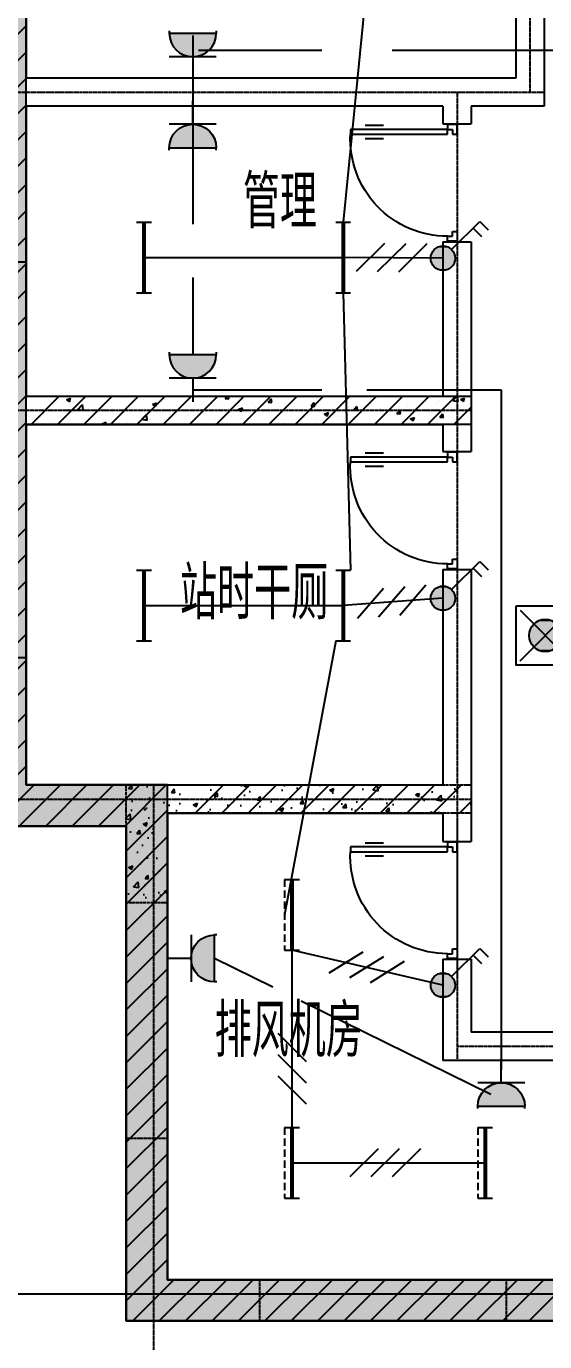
# Model space of a CAD drawing. Extents: x -170759 to 304867, y -311201 to 112352.
# Drawn here: x -96796 to -92392, y -131043 to -119878 of the extents above; entities that cross this region are included whole.
import ezdxf
from ezdxf.enums import TextEntityAlignment as Align

# ---------------------------------------------------------------- set-up
doc = ezdxf.new("R2010")
doc.units = 0
for name, pattern in [('ACAD_ISO04W100', [30.5, 24, -3, 0.5, -3]), ('DASHED', [0.75, 0.5, -0.25]), ('DOTE', [2.42, 2, -0.2, 0.02, -0.2])]:
    doc.linetypes.add(name, pattern=pattern)
doc.layers.get('0').update_dxf_attribs({"linetype": 'CONTINUOUS'})
doc.layers.get('DEFPOINTS').update_dxf_attribs({"linetype": 'CONTINUOUS'})
for name, color, linetype in [('AXIS', 3, 'CONTINUOUS'), ('DOTE', 251, 'CONTINUOUS'), ('EQUIP', 3, 'CONTINUOUS'), ('PUB_DIM', 3, 'CONTINUOUS'), ('TC', 253, 'CONTINUOUS'), ('TXT', 3, 'CONTINUOUS'), ('WALL', 7, 'CONTINUOUS'), ('WINDOW', 151, 'CONTINUOUS'), ('WIRE', 1, 'CONTINUOUS'), ('ZXX', 2, 'ACAD_ISO04W100')]:
    doc.layers.add(name, color=color, linetype=linetype)
doc.styles.add('DIM_FONT', font='SIMPLEX.shx', dxfattribs={"width": 0.8})
doc.styles.add('HZTXT', font='txt.shx', dxfattribs={"width": 0.8, "bigfont": 'hztxt.shx'})
doc.dimstyles.new('NORMAL', dxfattribs={"dimtxt": 300, "dimasz": 1, "dimexe": 250, "dimexo": 300, "dimgap": 150, "dimtad": 1, "dimdec": 0, "dimzin": 0, "dimdsep": 46, "dimtxsty": 'DIM_FONT', "dimblk": '_DIMX', "dimblk1": '_DIMX', "dimblk2": '_DIMX', "dimsah": 1, "dimcen": 2.5, "dimclrt": 7, "dimadec": 0, "dimazin": 0, "dimtfac": 1, "dimtdec": 0, "dimtix": 1, "dimtmove": 2, "dimatfit": 3, "dimldrblk": '_DIMX', "dimfxl": 0, "dimtolj": 1, "dimtzin": 0, "dimarcsym": 0})
pattern_1 = [(50, (-108706.48, -140644.84), (364.3693, -31.8782), [38.1, -419.1]), (355, (-108706.48, -140644.84), (-70.4857, 382.1133), [30.48, -335.28]), (100.451, (-108676.1, -140647.5), (293.885, 350.2334), [32.38, -356.18]), (46.1842, (-108706.5, -140543.24), (542.158, -84.0847), [57.15, -628.65]), (96.6356, (-108661.3, -140550.25), (474.8085, 494.851), [48.57, -534.27]), (351.184, (-108706.5, -140543.24), (474.809, 494.85), [45.72, -502.92]), (21, (-108655.68, -140568.64), (303.2298, -204.531), [38.1, -419.1]), (326, (-108655.68, -140568.64), (123.604, 368.376), [30.48, -335.28]), (71.4514, (-108630.4, -140585.7), (426.833, 163.8457), [32.38, -356.18]), (37.5, (-108706.48, -140644.84), (6.1772, 169.11008), [0, -331.216, 0, -340.36, 0, -336.55]), (7.5, (-108706.48, -140644.84), (133.6393, 200.36115), [0, -194.056, 0, -323.596, 0, -128.27]), (327.5, (-108819.76, -140644.84), (271.1812, -11.4575), [0, -127, 0, -396.24, 0, -525.78]), (317.5, (-108870.56, -140644.84), (296.2584, 50.853), [0, -165.1, 0, -263.144, 0, -373.38])]

# ---------------------------------------------------------------- blocks, each defined once
blk = doc.blocks.new('_DIMX')
blk.add_line((-150, 0), (150, 0))
at = {"const_width": 50}
blk.add_lwpolyline([(-70, -70), (70, 70)], dxfattribs=at)
blk = doc.blocks.new('*D694')
at = {"layer": 'AXIS', "color": 0, "lineweight": -2}
for p, q in [((-96916, -126967), (-96916, -132422)), ((-97146, -130937), (-97146, -132422)), ((-97147, -132172), (-97148, -132172)), ((-96916, -132172), (-97146, -132172)), ((-96915, -132172), (-96914, -132172))]:
    blk.add_line(p, q, dxfattribs=at)
at = {"layer": 'DEFPOINTS', "color": 0}
for p in [(-96916, -126667, 0), (-97146, -130637, 0), (-97146, -132172)]:
    blk.add_point(p, dxfattribs=at)
at = {"layer": 'AXIS', "color": 0, "lineweight": -2}
blk.add_blockref('_DIMX', (-97146, -132172), dxfattribs=at)
at = {"layer": 'AXIS', "color": 0, "lineweight": -2, "rotation": 180}
blk.add_blockref('_DIMX', (-96916, -132172), dxfattribs=at)
at = {"layer": 'AXIS', "color": 7, "insert": (-97031, -131872), "char_height": 300, "attachment_point": 5, "style": 'DIM_FONT'}
blk.add_mtext('\\A1;230', dxfattribs=at)
blk = doc.blocks.new('_LINKPT1')
blk.add_line((0, 0), (0, 0))
blk = doc.blocks.new('_Y1QMM')
at = {"linetype": 'DASHED', "ltscale": 0.5}
blk.add_line((-1.2, 0.25), (1.2, 0.25), dxfattribs=at)
for p, q in [((-1.2, 0.25), (-1.2, -0.25)), ((-1.2, 0), (1.2, 0)), ((1.2, 0.25), (1.2, -0.25))]:
    blk.add_line(p, q)
at = {"const_width": 0.14}
blk.add_lwpolyline([(-1.2, 0), (1.2, 0)], dxfattribs=at)
at = {"xscale": 0.002, "yscale": 0.002, "zscale": 0.002}
for p in [(-1.2, 0), (0, 0), (1.2, 0)]:
    blk.add_blockref('_LINKPT1', p, dxfattribs=at)
at = {"style": 'DIM_FONT', "width": 0.8, "flags": 9}
blk.add_attdef('A', (0, 0), '', height=0.00002, dxfattribs=at)
blk = doc.blocks.new('_WIE3')
for p, q in [((-0.2, 0.4), (-1, -0.4)), ((0.4, 0.4), (-0.4, -0.4)), ((1, 0.4), (0.2, -0.4))]:
    blk.add_line(p, q)
at = {"width": 0.8}
blk.add_attdef('N', text='', height=1, dxfattribs=at).set_placement((-0.017, 1.056), align=Align.MIDDLE)
blk = doc.blocks.new('M_A23MCU')
for p, q in [((-0.454, 0.081), (-0.454, 0.905)), ((-0.454, 0.905), (-0.413, 0.905)), ((-0.413, 0.905), (-0.413, 0.081)), ((-0.489, 0.782), (-0.489, 0.624)), ((-0.378, 0.782), (-0.378, 0.624)), ((-0.495, -0.002), (-0.495, 0.081)), ((-0.495, 0.081), (-0.454, 0.081)), ((-0.413, 0.081), (-0.454, 0.081)), ((-0.454, 0.081), (-0.454, 0.039)), ((-0.454, 0.039), (-0.413, 0.039)), ((-0.413, 0.039), (-0.413, -0.002)), ((0.412, 0.039), (0.412, -0.002)), ((0.453, 0.039), (0.412, 0.039)), ((0.453, 0.081), (0.453, 0.039)), ((0.494, 0.081), (0.453, 0.081)), ((0.494, -0.002), (0.494, 0.081)), ((-0.413, -0.002), (-0.495, -0.002)), ((-0.495, -0.002), (-0.495, -0.002)), ((0.412, -0.002), (0.494, -0.002)), ((0.494, -0.002), (0.494, -0.002))]:
    blk.add_line(p, q)
blk.add_arc((-0.372, 0.082), 0.825, 359.9283, 92.866)
blk = doc.blocks.new('M_X23')
for p, q in [((-0.5, 1.05), (-0.5, 1)), ((-0.5, 1), (0.5, 1)), ((0.5, 1.05), (0.5, 1)), ((0.5, 0.5), (-0.5, 0.5)), ((0, 0.5), (0, 0))]:
    blk.add_line(p, q)
blk.add_arc((0, 1), 0.5, 180, 0)
for points in [[(0.433, 0.75), (-0.433, 0.75), (0.5, 1), (-0.5, 1)], [(0.25, 0.567), (-0.25, 0.567), (0.433, 0.75), (-0.433, 0.75)], [(0, 0.5), (0, 0.5), (0.25, 0.567), (-0.25, 0.567)]]:
    blk.add_solid(points)
blk.add_blockref('_LINKPT1', (0.001, 0))
at = {"width": 0.8, "flags": 9}
blk.add_attdef('A', (0, 0), '', height=0.00002, dxfattribs=at)
blk = doc.blocks.new('M_X6')
for p, q in [((0.147, 0.356), (0.625, 0.833)), ((0.512, 0.72), (0.653, 0.579)), ((0.625, 0.833), (0.766, 0.692))]:
    blk.add_line(p, q)
blk.add_circle((0, 0.208), 0.208)
for points in [[(-0.18, 0.313), (0.18, 0.313), (-0.208, 0.208), (0.208, 0.208)], [(-0.104, 0.389), (0.104, 0.389), (-0.18, 0.313), (0.18, 0.313)], [(0, 0.417), (0, 0.417), (-0.104, 0.389), (0.104, 0.389)], [(-0.18, 0.104), (0.18, 0.104), (-0.208, 0.208), (0.208, 0.208)], [(-0.104, 0.028), (0.104, 0.028), (-0.18, 0.104), (0.18, 0.104)], [(0, 0), (0, 0), (-0.104, 0.028), (0.104, 0.028)]]:
    blk.add_solid(points)
for p in [(0, 0.417), (-0.208, 0.208), (0.208, 0.208), (0, 0)]:
    blk.add_blockref('_LINKPT1', p)
at = {"width": 0.8, "flags": 9}
blk.add_attdef('A', (0, 0), '', height=0.00002, dxfattribs=at)
blk = doc.blocks.new('M_Y4YTM')
for p, q in [((-1.2, 0.25), (-1.2, -0.25)), ((-1.2, 0), (1.2, 0)), ((1.2, 0.25), (1.2, -0.25))]:
    blk.add_line(p, q)
at = {"const_width": 0.14}
blk.add_lwpolyline([(-1.2, 0), (1.2, 0)], dxfattribs=at)
at = {"xscale": 0.002, "yscale": 0.002, "zscale": 0.002}
for p in [(-1.2, 0), (0, 0), (1.2, 0)]:
    blk.add_blockref('_LINKPT1', p, dxfattribs=at)
at = {"width": 0.8, "flags": 9}
blk.add_attdef('A', (0, 0), '', height=0.00002, dxfattribs=at)
blk = doc.blocks.new('M_Y9')
for p, q in [((-0.429, 0.429), (0.429, -0.429)), ((-0.429, -0.429), (0.429, 0.429))]:
    blk.add_line(p, q)
blk.add_lwpolyline([(-0.5, 0.5), (-0.5, -0.5), (0.5, -0.5), (0.5, 0.5)], close=True)
blk.add_circle((0, 0), 0.275)
for points in [[(-0.137, 0.238), (0.137, 0.238), (-0.238, 0.137), (0.238, 0.137)], [(0, 0.275), (0, 0.275), (-0.137, 0.238), (0.137, 0.238)], [(-0.238, 0.137), (0.238, 0.137), (-0.275, 0), (0.275, 0)], [(-0.238, -0.137), (0.238, -0.137), (-0.275, 0), (0.275, 0)], [(-0.137, -0.238), (0.137, -0.238), (-0.238, -0.137), (0.238, -0.137)], [(0, -0.275), (0, -0.275), (-0.137, -0.238), (0.137, -0.238)]]:
    blk.add_solid(points)
for p in [(0, 0.5), (-0.5, 0), (0.5, 0), (0, -0.5)]:
    blk.add_blockref('_LINKPT1', p)
at = {"width": 0.8, "flags": 9}
blk.add_attdef('A', (0, 0), '', height=0.00002, dxfattribs=at)

msp = doc.modelspace()

# ---------------------------------------------------------------- hatches: boundary and pattern name
at = {"layer": 'WIRE'}
h = msp.add_hatch(dxfattribs=at)
h.set_pattern_fill('AR-CONC', scale=2, style=0)
h.set_pattern_definition(pattern_1)
h.paths.add_polyline_path([(-94396.48801, -116637.31182), (-94396.48801, -116117.31182), (-97146.48801, -116117.31182), (-97146.48801, -126667.31182), (-95946.48801, -126667.31182), (-95946.48801, -130867.31182), (-66086.48801, -130867.31182), (-66086.48801, -126667.31182), (-64886.48801, -126667.31182), (-64886.48801, -124517.31182), (-64936.48801, -124517.31182), (-64936.48801, -116117.31182), (-65516.48801, -116117.31182), (-65516.48801, -116357.31182), (-65236.48801, -116357.31182), (-65236.48801, -126317.31182), (-69016.48801, -126317.31182), (-69016.48801, -126557.31182), (-66436.48801, -126557.31182), (-66436.48801, -130517.31182), (-70096.48801, -130517.31182), (-95596.48801, -130517.31182), (-95596.48801, -126317.31182), (-96796.48801, -126317.31182), (-96796.48585, -116357.31162), (-95846.48801, -116357.31182), (-95846.48801, -116637.31182), (-95596.48801, -116637.31182), (-95596.48801, -116357.31182), (-94636.48801, -116357.31182), (-94636.48801, -116637.31182)])
h = msp.add_hatch(dxfattribs=at)
h.set_pattern_fill('ANSI31', scale=50, style=0)
h.set_pattern_definition([(45, (-108706.48, -141436.6), (-112.2532, 112.2532), [])])
h.paths.add_polyline_path([(-94396.48801, -116637.31182), (-94396.48801, -116117.31182), (-97146.48801, -116117.31182), (-97146.48801, -126667.31182), (-95946.48801, -126667.31182), (-95946.48801, -130867.31182), (-66086.48801, -130867.31182), (-66086.48801, -126667.31182), (-64886.48801, -126667.31182), (-64886.48801, -124517.31182), (-64936.48801, -124517.31182), (-64936.48801, -116117.31182), (-65516.48801, -116117.31182), (-65516.48801, -116357.31182), (-65236.48801, -116357.31182), (-65236.48801, -126317.31182), (-69016.48801, -126317.31182), (-69016.48801, -126557.31182), (-66436.48801, -126557.31182), (-66436.48801, -130517.31182), (-70096.48801, -130517.31182), (-95596.48801, -130517.31182), (-95596.48801, -126317.31182), (-96796.48801, -126317.31182), (-96796.48585, -116357.31162), (-95846.48801, -116357.31182), (-95846.48801, -116637.31182), (-95596.48801, -116637.31182), (-95596.48801, -116357.31182), (-94636.48801, -116357.31182), (-94636.48801, -116637.31182)])
h = msp.add_hatch(dxfattribs=at)
h.set_pattern_fill('AR-CONC', scale=2, style=0)
h.set_pattern_definition(pattern_1)
h.paths.add_polyline_path([(-95596.48801, -127317.31182), (-95946.48801, -127317.31182), (-95946.48801, -126317.31182), (-93016.48801, -126317.31182), (-93016.48801, -126557.31182), (-95596.48801, -126557.31182)])

# ---------------------------------------------------------------- linework, layer by layer
at = {"layer": 'DOTE', "color": 251, "linetype": 'DOTE', "ltscale": 0.5}
for p, q in [((-92516.48801, -120437.31182, 0), (-92516.48801, -114299.59487, 0)), ((-96916.48801, -120437.31182, 0), (-92396.48801, -120437.31182, 0)), ((-93136.48801, -120437.31182, 0), (-93136.48801, -128657.31182, 0)), ((-101242.53352, -123137.31182, 0), (-93016.48801, -123137.31182, 0)), ((-95716.48801, -126317.31182, 0), (-95716.48801, -133298.01885, 0)), ((-101242.53352, -126437.31182, 0), (-93016.48801, -126437.31182, 0)), ((-87822.70524, -128537.31182), (-93136.48801, -128537.31182, 0)), ((-101236.11122, -130637.31182, 0), (-81016.48801, -130637.31182, 0)), ((-96916.48801, -130637.31182, 0), (-65116.48801, -130637.31182, 0))]:
    msp.add_line(p, q, dxfattribs=at)
at = {"layer": 'WALL'}
for p, q in [((-92396.48801, -116957.31182, 0), (-92396.48801, -120557.31182, 0)), ((-96796.48801, -117857.31182, 0), (-96796.48801, -120317.31182, 0)), ((-92636.48801, -117857.31182, 0), (-92636.48801, -120317.31182, 0)), ((-92636.48801, -120317.31182, 0), (-96796.48801, -120317.31182, 0)), ((-93256.48801, -120557.31182, 0), (-96796.48801, -120557.31182, 0)), ((-96796.48801, -120557.31182, 0), (-96796.48801, -123017.31182, 0)), ((-93256.48801, -120557.31182, 0), (-93256.48801, -120707.31182, 0)), ((-93016.48801, -120557.31182, 0), (-93016.48801, -120707.31182, 0)), ((-92396.48801, -120557.31182, 0), (-93016.48801, -120557.31182, 0)), ((-93256.48801, -120707.31182, 0), (-93016.48801, -120707.31182, 0)), ((-93256.48801, -121707.31182, 0), (-93256.48801, -123017.31182, 0)), ((-93256.48801, -121707.31182, 0), (-93016.48801, -121707.31182, 0)), ((-93016.48801, -121707.31182, 0), (-93016.48801, -123488.37644, 0)), ((-96796.48801, -123257.31182, 0), (-93256.48801, -123257.31182, 0)), ((-96796.48801, -123257.31182, 0), (-96796.48801, -126317.31182, 0)), ((-93256.48801, -123257.31182, 0), (-93256.48801, -123488.37644, 0)), ((-93256.48801, -123488.37644, 0), (-93016.48801, -123488.37644, 0)), ((-93256.48801, -124488.37644, 0), (-93256.48801, -126317.31182, 0)), ((-93256.48801, -124488.37644, 0), (-93016.48801, -124488.37644, 0)), ((-93016.48801, -124488.37644, 0), (-93016.48801, -126797.31182, 0)), ((-96796.48801, -126317.31182, 0), (-95596.48801, -126317.31182, 0)), ((-95596.48801, -126317.31182, 0), (-93256.48801, -126317.31182, 0)), ((-95596.48801, -126557.31182, 0), (-95596.48801, -130517.31182, 0)), ((-95596.48801, -126557.31182, 0), (-93256.48801, -126557.31182, 0)), ((-93256.48801, -126557.31182, 0), (-93256.48801, -126797.31182, 0)), ((-95946.48801, -126667.31182, 0), (-97146.48801, -126667.31182, 0)), ((-95946.48801, -130867.31182, 0), (-95946.48801, -126667.31182, 0)), ((-93256.48801, -126797.31182, 0), (-93016.48801, -126797.31182, 0)), ((-93256.48801, -127797.31182, 0), (-93016.48801, -127797.31182, 0)), ((-93256.48801, -127797.31182, 0), (-93256.48801, -128657.31182, 0)), ((-93016.48801, -127797.31182, 0), (-93016.48801, -128417.31182, 0)), ((-91936.48801, -128417.31182, 0), (-93016.48801, -128417.31182, 0)), ((-91936.48801, -128657.31182, 0), (-93256.48801, -128657.31182, 0)), ((-95596.48801, -130517.31182, 0), (-91936.48801, -130517.31182, 0)), ((-66086.48801, -130867.31182, 0), (-95946.48801, -130867.31182, 0)), ((-95946.48801, -130867.31182, 0), (-66086.48801, -130867.31182, 0))]:
    msp.add_line(p, q, dxfattribs=at)
at = {"layer": 'WIRE'}
for p, q in [((-93884.16109, -119295.28574), (-94103.11244, -121539.71258)), ((-95382.13543, -119956.19998), (-95382.13543, -121557.49079)), ((-95332.13543, -120081.6626), (-94286.49773, -120081.6626)), ((-93688.1321, -120081.6626), (-92231.23953, -120081.6626)), ((-95796.45372, -121839.71258), (-94103.11244, -121839.71258)), ((-93256.48801, -121846.93416, 0), (-94103.11244, -121839.71258)), ((-95382.13543, -122009.01334), (-95382.13543, -122665.09523)), ((-94103.11244, -122139.71258), (-94040.61244, -124493.54052)), ((-95382.13543, -122965.09523), (-94285.85964, -122965.09523)), ((-93902.02539, -122965.09523), (-92761.6049, -122965.09523)), ((-92761.6049, -122965.09523), (-92761.6049, -128736.00846)), ((-95796.45372, -124793.54052), (-94103.11244, -124793.54052)), ((-93256.48801, -124733.19139, 0), (-94103.11244, -124793.54052)), ((-94165.61244, -125093.54052), (-94601.61772, -127419.16517)), ((-93256.48801, -128017.5542, 0), (-94539.11772, -127719.16517, 0)), ((-94539.11772, -127719.16517), (-94539.11772, -129225.13522)), ((-94701.15592, -128034.1441, 0), (-95196.48801, -127790.27601, 0)), ((-92850.11063, -128945.47385, 0), (-94461.67928, -128152.04623, 0)), ((-94539.11772, -129525.13522), (-92896.97775, -129525.13522))]:
    msp.add_line(p, q, dxfattribs=at)
at = {"layer": 'WIRE', "color": 7}
for p, q in [((-96796.48801, -123017.31182, 0), (-93256.48801, -123017.31182, 0)), ((-96755.88943, -123257.31182, 0), (-96515.88943, -123017.31182, 0)), ((-96531.38303, -123257.31182, 0), (-96291.38303, -123017.31182, 0)), ((-96455.389, -123048.1872), (-96419.81959, -123034.53339)), ((-96430.07191, -123065.27075), (-96419.77154, -123034.57276)), ((-96306.87662, -123257.31182, 0), (-96066.87662, -123017.31182, 0)), ((-96226.36387, -123020.3868), (-96226.36387, -123020.3868)), ((-96095.51194, -123019.55564), (-96095.51194, -123019.55564)), ((-96082.37022, -123257.31182, 0), (-95842.37022, -123017.31182, 0)), ((-95955.18268, -123031.84429), (-95955.18268, -123031.84429)), ((-95857.86382, -123257.31182, 0), (-95617.86382, -123017.31182, 0)), ((-95633.35741, -123257.31182, 0), (-95393.35741, -123017.31182, 0)), ((-95606.66877, -123019.47191), (-95606.66877, -123019.47191)), ((-95408.85101, -123257.31182, 0), (-95168.85101, -123017.31182, 0)), ((-95381.27073, -123029.38962), (-95381.27073, -123029.38962)), ((-95184.34461, -123257.31182, 0), (-94944.34461, -123017.31182, 0)), ((-95105.46122, -123037.43032), (-95088.5798, -123017.31182)), ((-95105.45644, -123037.44648), (-95075.09243, -123040.10299)), ((-95074.96683, -123040.18681), (-95079.18622, -123017.31182)), ((-94959.8382, -123257.31182, 0), (-94719.8382, -123017.31182, 0)), ((-94741.09188, -123069.30849), (-94716.60167, -123040.12219)), ((-94735.3318, -123257.31182, 0), (-94495.3318, -123017.31182, 0)), ((-94710.59915, -123072.06738), (-94716.47271, -123040.22455)), ((-94510.8254, -123257.31182, 0), (-94270.8254, -123017.31182, 0)), ((-94329.99044, -123038.56831), (-94329.99044, -123038.56831)), ((-94286.319, -123257.31182, 0), (-94046.319, -123017.31182, 0)), ((-94061.81259, -123257.31182, 0), (-93821.81259, -123017.31182, 0)), ((-93837.30619, -123257.31182, 0), (-93597.30619, -123017.31182, 0)), ((-93822.21928, -123017.31182), (-93813.07066, -123023.48264)), ((-93813.05426, -123023.47853), (-93810.9851, -123017.31182)), ((-93612.79979, -123257.31182, 0), (-93372.79979, -123017.31182, 0)), ((-93388.29338, -123257.31182, 0), (-93148.29338, -123017.31182, 0)), ((-93172.50474, -123055.24277), (-93136.11019, -123017.31182)), ((-93127.31808, -123062.28981), (-93132.55053, -123017.31182)), ((-93108.30511, -123047.08222), (-93072.7357, -123033.4284)), ((-93082.99271, -123064.16302), (-93072.69234, -123033.46503)), ((-93037.47916, -123033.01037), (-93037.47916, -123033.01037)), ((-96566.63327, -123145.85364), (-96566.63327, -123145.85364)), ((-96455.35743, -123048.2294), (-96430.08836, -123065.2736)), ((-96439.46064, -123129.11104), (-96439.46064, -123129.11104)), ((-96406.7929, -123152.82362), (-96406.7929, -123152.82362)), ((-96391.7703, -123070.40862), (-96391.7703, -123070.40862)), ((-96358.10342, -123129.67174), (-96318.53606, -123088.43405)), ((-96358.07188, -123129.73392), (-96312.89204, -123136.74105)), ((-96312.91737, -123136.71825), (-96318.52985, -123088.47361)), ((-96247.06481, -123103.78165), (-96247.06481, -123103.78165)), ((-96150.19879, -123120.30218), (-96150.19879, -123120.30218)), ((-95973.78745, -123131.09558), (-95973.78745, -123131.09558)), ((-95926.23722, -123061.5439), (-95926.23722, -123061.5439)), ((-95886.35025, -123082.21421), (-95886.35025, -123082.21421)), ((-95799.06459, -123044.8013), (-95799.06459, -123044.8013)), ((-95725.32627, -123088.87242), (-95689.75686, -123075.2186)), ((-95725.29581, -123088.91426), (-95700.02674, -123105.95846)), ((-95700.01035, -123105.95525), (-95689.70999, -123075.25726)), ((-95684.00149, -123043.30178), (-95684.00149, -123043.30178)), ((-95677.52909, -123080.2426), (-95677.52909, -123080.2426)), ((-95625.52439, -123046.44563), (-95625.52439, -123046.44563)), ((-95412.8203, -123054.75927), (-95412.8203, -123054.75927)), ((-95141.63911, -123066.21676), (-95141.63911, -123066.21676)), ((-95111.25895, -123144.9463), (-95111.25895, -123144.9463)), ((-95099.91204, -123135.52332), (-95099.91204, -123135.52332)), ((-94995.26354, -123129.55763), (-94959.69413, -123115.90381)), ((-94995.23418, -123129.59912), (-94969.96512, -123146.64332)), ((-94969.9488, -123146.63975), (-94959.64843, -123115.94175)), ((-94870.45792, -123077.67424), (-94870.45792, -123077.67424)), ((-94850.43309, -123109.17772), (-94850.43309, -123109.17772)), ((-94779.08445, -123093.28557), (-94779.08445, -123093.28557)), ((-94741.08827, -123069.32456), (-94710.72425, -123071.98107)), ((-94651.91182, -123076.54297), (-94651.91182, -123076.54297)), ((-94599.27673, -123089.13173), (-94599.27673, -123089.13173)), ((-94594.74389, -123105.46116), (-94594.74389, -123105.46116)), ((-94593.83897, -123076.65627), (-94593.83897, -123076.65627)), ((-94459.516, -123051.21358), (-94459.516, -123051.21358)), ((-94376.72254, -123101.18666), (-94352.23234, -123072.00036)), ((-94376.72009, -123101.20265), (-94346.35608, -123103.85916)), ((-94346.23147, -123103.94795), (-94352.10503, -123072.10512)), ((-94328.09553, -123100.58922), (-94328.09553, -123100.58922)), ((-94298.48553, -123054.60818), (-94298.48553, -123054.60818)), ((-94056.91434, -123112.04671), (-94056.91434, -123112.04671)), ((-94012.35321, -123133.06483), (-93987.863, -123103.87854)), ((-94012.35192, -123133.08073), (-93981.98791, -123135.73724)), ((-93981.8638, -123135.82852), (-93987.73735, -123103.98569)), ((-93818.74767, -123139.38836), (-93818.74767, -123139.38836)), ((-93785.73315, -123123.5042), (-93785.73315, -123123.5042)), ((-93647.98387, -123164.943), (-93623.49366, -123135.75671)), ((-93631.93168, -123125.02724), (-93631.93168, -123125.02724)), ((-93617.49612, -123167.70908), (-93623.36968, -123135.86626)), ((-93554.89913, -123101.3004), (-93554.89913, -123101.3004)), ((-93514.55196, -123134.96168), (-93514.55196, -123134.96168)), ((-93504.75905, -123108.28464), (-93504.75905, -123108.28464)), ((-93312.36323, -123082.95525), (-93312.36323, -123082.95525)), ((-93294.07327, -123065.53181), (-93294.07327, -123065.53181)), ((-93243.37077, -123146.41917), (-93243.37077, -123146.41917)), ((-93172.47187, -123055.31144), (-93127.29203, -123062.31857)), ((-93163.78698, -123257.31182, 0), (-93016.48801, -123110.01285, 0)), ((-93108.2781, -123047.1233), (-93083.00904, -123064.1675)), ((-96566.30418, -123232.80155), (-96566.30418, -123232.80155)), ((-96270.04581, -123181.94857), (-96270.04581, -123181.94857)), ((-96152.15924, -123252.71824), (-96116.58983, -123239.06442)), ((-96152.12865, -123252.7598), (-96145.37999, -123257.31182)), ((-96122.65274, -123257.31182), (-96116.54297, -123239.10297)), ((-95932.70392, -123245.16245), (-95932.70392, -123245.16245)), ((-95892.52746, -123251.32429), (-95892.52746, -123251.32429)), ((-95815.94534, -123213.75639), (-95776.37798, -123172.5187)), ((-95815.91372, -123213.81947), (-95770.73388, -123220.8266)), ((-95770.75921, -123220.80278), (-95776.37168, -123172.55815)), ((-95740.30809, -123219.83306), (-95740.30809, -123219.83306)), ((-95631.7016, -123215.55571), (-95631.7016, -123215.55571)), ((-95419.4805, -123177.59531), (-95419.4805, -123177.59531)), ((-95375.10748, -123183.03426), (-95375.10748, -123183.03426)), ((-95292.30787, -123160.85271), (-95292.30787, -123160.85271)), ((-95234.89967, -123257.31182), (-95234.2199, -123256.60336)), ((-95234.13568, -123257.31182), (-95234.21352, -123256.64268)), ((-95187.26062, -123207.16713), (-95187.26062, -123207.16713)), ((-94891.00226, -123156.31415), (-94891.00226, -123156.31415)), ((-94600.01618, -123245.76635), (-94600.01618, -123245.76635)), ((-94593.15532, -123251.57473), (-94593.15532, -123251.57473)), ((-94336.16764, -123207.67839), (-94336.16764, -123207.67839)), ((-94272.32773, -123209.33698), (-94272.32773, -123209.33698)), ((-94265.20081, -123170.24284), (-94229.6314, -123156.58902)), ((-94265.17256, -123170.28398), (-94239.9035, -123187.32818)), ((-94239.88725, -123187.32424), (-94229.58688, -123156.62625)), ((-94145.1551, -123192.59438), (-94145.1551, -123192.59438)), ((-94075.34178, -123171.90981), (-94075.34178, -123171.90981)), ((-93952.75927, -123167.26499), (-93952.75927, -123167.26499)), ((-93726.94255, -123256.00707), (-93726.94255, -123256.00707)), ((-93647.98375, -123164.95882), (-93617.61973, -123167.61532)), ((-93535.13808, -123210.92805), (-93499.56867, -123197.27423)), ((-93535.11094, -123210.96884), (-93509.84188, -123228.01304)), ((-93509.82569, -123228.00874), (-93499.52532, -123197.31075)), ((-93430.68419, -123205.15409), (-93430.68419, -123205.15409)), ((-93300.25048, -123234.64189), (-93300.25048, -123234.64189)), ((-93283.61558, -123196.8369), (-93253.25156, -123199.49341)), ((-93283.61453, -123196.82117), (-93259.12432, -123167.63488)), ((-93253.12844, -123199.58965), (-93259.002, -123167.74682)), ((-93134.42583, -123154.30111), (-93134.42583, -123154.30111)), ((-93125.17496, -123241.07865), (-93125.17496, -123241.07865)), ((-93043.65637, -123202.12044), (-93043.65637, -123202.12044)), ((-95360.80029, -126557.31182, 0), (-95120.80029, -126317.31182, 0)), ((-95136.29389, -126557.31182, 0), (-94896.29389, -126317.31182, 0)), ((-94911.78749, -126557.31182, 0), (-94671.78749, -126317.31182, 0)), ((-94687.28108, -126557.31182, 0), (-94447.28108, -126317.31182, 0)), ((-94462.77468, -126557.31182, 0), (-94222.77468, -126317.31182, 0)), ((-94238.26828, -126557.31182, 0), (-93998.26828, -126317.31182, 0)), ((-94013.76187, -126557.31182, 0), (-93773.76187, -126317.31182, 0)), ((-93789.25547, -126557.31182, 0), (-93549.25547, -126317.31182, 0)), ((-93564.74907, -126557.31182, 0), (-93324.74907, -126317.31182, 0)), ((-93340.24266, -126557.31182, 0), (-93100.24266, -126317.31182, 0)), ((-93115.73626, -126557.31182, 0), (-93016.48801, -126458.06357, 0))]:
    msp.add_line(p, q, dxfattribs=at)
at = {"layer": 'WIRE', "color": 7, "elevation": 0}
for points in [[(-70096.48801, -130517.31182), (-95596.48801, -130517.31182), (-95596.48801, -126317.31182), (-96796.48801, -126317.31182), (-96796.48585, -116357.31162), (-95846.48801, -116357.31182), (-95846.48801, -116637.31182), (-95596.48801, -116637.31182), (-95596.48801, -116357.31182), (-94636.48801, -116357.31182), (-94636.48801, -116637.31182), (-94396.48801, -116637.31182), (-94396.48801, -116637.31182), (-94396.48801, -116117.31182), (-97146.48801, -116117.31182), (-97146.48801, -126667.31182), (-95946.48801, -126667.31182), (-95946.48801, -130867.31182), (-66086.48801, -130867.31182)], [(-97146.48801, -125237.31182), (-97146.48801, -121877.31182), (-96796.48801, -121877.31182), (-96796.48801, -123017.31182), (-93016.48801, -123017.31182), (-93016.48801, -123257.31182), (-96796.48801, -123257.31182), (-96796.48801, -125237.31182), (-97146.48801, -125237.31182)]]:
    msp.add_lwpolyline(points, dxfattribs=at)
at = {"layer": 'ZXX', "color": 30, "elevation": 0}
for points in [[(-95596.48801, -127317.31182), (-95946.48801, -127317.31182), (-95946.48801, -126317.31182), (-93016.48801, -126317.31182), (-93016.48801, -126557.31182), (-95596.48801, -126557.31182), (-95596.48801, -127317.31182)], [(-95946.48801, -129317.31182), (-95596.48801, -129317.31182), (-95596.48801, -130517.31182), (-94816.48801, -130517.31182), (-94816.48801, -130867.31182), (-95946.48801, -130867.31182), (-95946.48801, -129317.31182)], [(-92716.48801, -130867.31182), (-92716.48801, -130517.31182), (-91936.48801, -130517.31182), (-91936.48801, -129318.8938), (-91366.48801, -129317.31182), (-91366.48801, -129557.31182), (-91696.48801, -129557.31182), (-91696.48801, -130867.31182), (-92716.48801, -130867.31182)]]:
    msp.add_lwpolyline(points, dxfattribs=at)

# ---------------------------------------------------------------- block references
at = {"layer": 'EQUIP'}
for name, p, xscale, yscale, zscale in [('M_X23', (-95382.13543, -120336.32381), 400, 400, 400), ('M_X6', (-93256.48801, -121951.10082, 0), 500, 500, 500), ('M_X23', (-95382.13543, -123065.09523), 400, 400, 400), ('M_X6', (-93256.48801, -124837.35806, 0), 500, 500, 500), ('M_Y9', (-92387.42505, -125049.28501), 500, 500, 500), ('M_X6', (-93256.48801, -128121.72087, 0), 500, 500, 500)]:
    msp.add_blockref(name, p, dxfattribs=dict(at, xscale=xscale, yscale=yscale, zscale=zscale))
for name, p, xscale, yscale, zscale, rotation in [('M_X23', (-95382.13543, -120509.52841), -400, 400, 400, 180), ('M_Y4YTM', (-95796.45372, -121839.71258), -250, 250, 250, 90), ('M_Y4YTM', (-94103.11244, -121839.71258), -250, 250, 250, 90), ('M_Y4YTM', (-95796.45372, -124793.54052), -250, 250, 250, 90), ('M_Y4YTM', (-94103.11244, -124793.54052), -250, 250, 250, 90), ('_Y1QMM', (-94539.11772, -127419.16517), -250, 250, 250, 90), ('M_X23', (-95596.48801, -127790.27601, 0), -400, 400, 400, 270), ('M_X23', (-92760.77051, -128645.47385, 0), -400, 400, 400, 180), ('_Y1QMM', (-94539.11772, -129525.13522), -250, 250, 250, 90), ('_Y1QMM', (-92896.97775, -129525.13522), -250, 250, 250, 90)]:
    msp.add_blockref(name, p, dxfattribs=dict(at, xscale=xscale, yscale=yscale, zscale=zscale, rotation=rotation))
at = {"layer": 'PUB_DIM', "yscale": 300, "zscale": 300}
for p, xscale, rotation in [((-93693.48722, -121843.20662, 0), 300.0000000000061, 359.5113000000006), ((-93692.47322, -124764.26931, 0), 300.0000000000044, 4.077300000002344), ((-93906.36392, -127866.36806, 0), 299.9999999999964, 346.9037000000006), ((-94539.11772, -128725.50753), 300, 90)]:
    msp.add_blockref('_WIE3', p, dxfattribs=dict(at, xscale=xscale, rotation=rotation))
at = {"layer": 'PUB_DIM', "xscale": 300, "yscale": 300, "zscale": 300}
msp.add_blockref('_WIE3', (-93748.01164, -129525.13522), dxfattribs=at)
at = {"layer": 'WINDOW', "xscale": -1000, "yscale": 1000, "zscale": 1000, "rotation": 90}
for p in [(-93136.48801, -121207.31182, 0), (-93136.48801, -123988.37644, 0), (-93136.48801, -127297.31182, 0)]:
    msp.add_blockref('M_A23MCU', p, dxfattribs=at)

# ---------------------------------------------------------------- texts
at = {"layer": 'TXT', "color": 3, "linetype": 'Continuous', "style": 'HZTXT', "width": 0.7}
for s, p in [('管理', (-94956.42753, -121593.5347, 0)), (' 站时干厕', (-95771.86384, -124913.55356, 0)), ('排风机房', (-95196.46471, -128628.24257, 0))]:
    msp.add_text(s, height=450, dxfattribs=at).set_placement(p)

# ---------------------------------------------------------------- dimensions: what is measured, and where the dimension line sits
at = {"layer": 'AXIS'}
dim = msp.add_linear_dim(base=(-97146.48801, -132172.25705), p1=(-96916.48801, -126667.31182, 0), p2=(-97146.48801, -130637.31182, 0), dimstyle='NORMAL', dxfattribs=at)
dim.commit()
dim.dimension.update_dxf_attribs({"geometry": '*D694', "text_midpoint": (-97031.48801, -131872.25705)})
at = {"layer": 'TC'}
msp.add_linear_dim(base=(-18486.48801, -132890.93521), p1=(-97146.48801, -130937.31182), p2=(-18486.48801, -130637.31182), dimstyle='NORMAL', dxfattribs=at).render()

doc.saveas('drawing.dxf')
